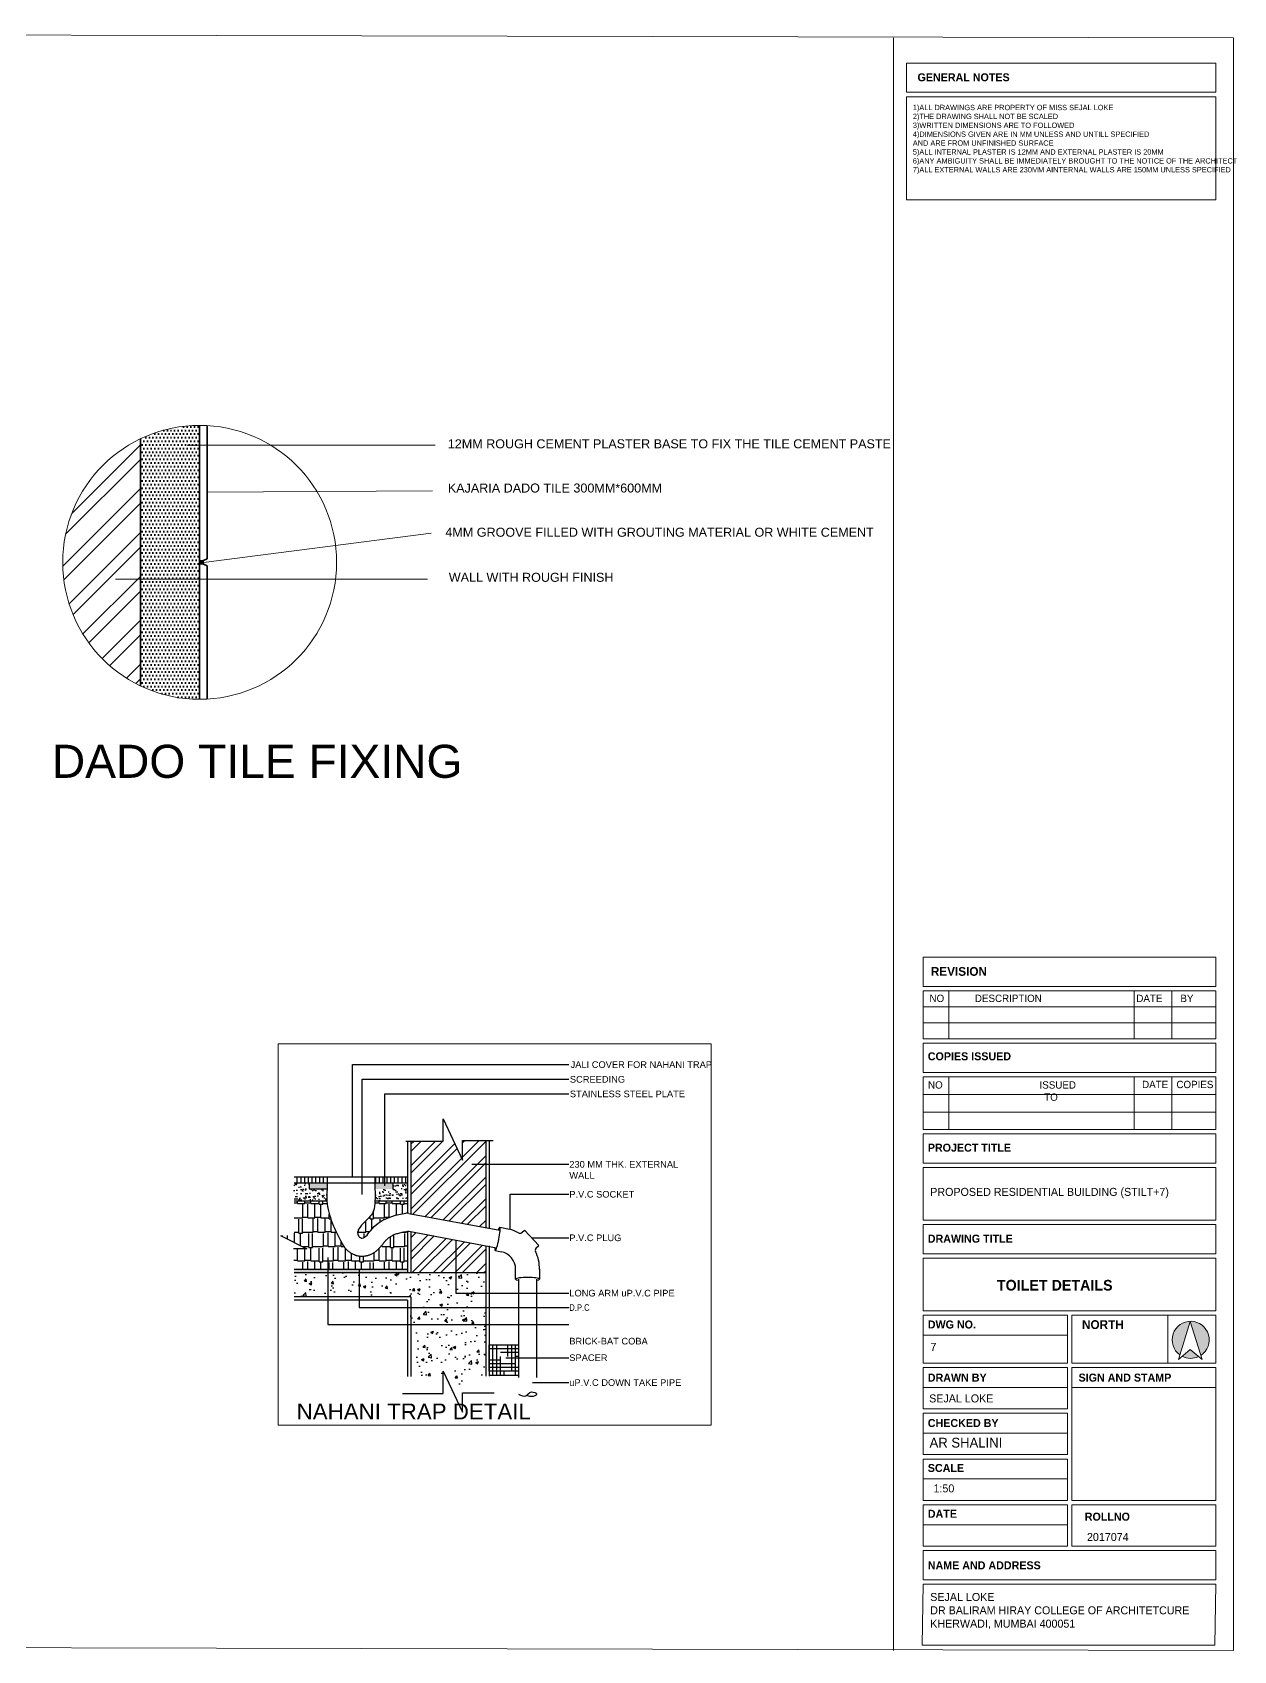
# Model space of a CAD drawing. Header units: millimetres. Extents: x -1932176 to 78768, y -1967 to 1266654.
# Drawn here: x -242692 to -229145, y 450731 to 468978 of the extents above; entities that cross this region are included whole.
import ezdxf

# ---------------------------------------------------------------- set-up
doc = ezdxf.new("R2010")
doc.units = ezdxf.units.MM
doc.layers.add('PLASTER', color=252, linetype='Continuous', lineweight=15)
doc.layers.add('SHEET', color=7, linetype='Continuous', lineweight=13)
doc.styles.add('.2SWIS', font='swissc.ttf', dxfattribs={"height": 0.2})
doc.styles.add('20 scale', font='ARIALN.TTF', dxfattribs={"height": 0.2})
doc.styles.get("Standard").update_dxf_attribs({"font": 'arial.ttf'})
doc.dimstyles.new('.25SWIS', dxfattribs={"dimscale": 0, "dimtxt": 0.2, "dimasz": 0.25, "dimexe": 0.25, "dimexo": 0.25, "dimgap": 0, "dimtad": 1, "dimzin": 0, "dimdsep": 46, "dimtxsty": '.2SWIS', "dimblk": 'DOT1', "dimcen": 0.75, "dimclrd": 256, "dimclre": 256, "dimclrt": 256, "dimadec": 0, "dimazin": 0, "dimtfac": 1, "dimtofl": 0, "dimtmove": 1, "dimatfit": 3, "dimfxl": 1, "dimfrac": 2, "dimtolj": 1, "dimtzin": 0, "dimlwd": -1, "dimlwe": -1, "dimarcsym": 0})
pattern_1 = [(45, (-352595.2, -10608976.36), (-121.5940245, 121.5940245), []), (45, (-352514.15, -10608976.36), (-121.5940245, 121.5940245), [])]
pattern_2 = [(0, (-537018.25, 419971.11), (344.25, 162), [81, -67.5, 94.5, -40.5, 121.5, -54]), (0, (-536937.25, 419977.86), (344.25, 162), [67.5, -256.5, 54, -81]), (0, (-536775.25, 419960.99), (344.25, 162), [40.5, -418.5]), (90, (-537018.25, 419971.11), (-114.75, 162), [155.25, -492.75]), (90, (-536937.25, 419971.11), (-114.75, 162), [151.875, -496.125]), (90, (-536869.75, 419971.11), (-114.75, 162), [141.75, -506.25]), (90, (-536775.25, 419960.99), (-114.75, 162), [155.25, -492.75]), (90, (-536734.75, 419960.99), (-114.75, 162), [155.25, -492.75]), (90, (-536613.25, 419971.11), (-114.75, 162), [148.5, -499.5])]
pattern_3 = [(90, (-827671.75, 380070.13), (-42.1875, 3e-15), [])]

# ---------------------------------------------------------------- blocks, each defined once
blk = doc.blocks.new('DOT1')
h = blk.add_hatch(color=256)
h.paths.add_polyline_path([(0, 0, 0.414214), (0, 0), (0, 0)])
h.paths.add_polyline_path([(0, 0, 0.414214), (0, 0), (0, 0)])
h.paths.add_polyline_path([(0, 0), (0, 0), (0, 0, 0.414214)])
h.paths.add_polyline_path([(0, 0), (0, 0), (0, 0, 0.414214)])
for p, q in [((0, 0), (0, 0)), ((1, 0), (-1, 0))]:
    blk.add_line(p, q)
blk.add_circle((0, 0), 0.16)

msp = doc.modelspace()

# ---------------------------------------------------------------- hatches: boundary and pattern name
at = {"linetype": 'Continuous', "lineweight": 40, "ltscale": 50, "transparency": 33554633}
h = msp.add_hatch(dxfattribs=at)
h.set_pattern_fill('DOTS', color=256, scale=25.61225)
h.set_pattern_definition([(0, (-1350338.585, 906824.37), (20.3297238, 40.6594475), [0, -40.6594475])])
h.paths.add_polyline_path([(-240805.34145, 464546.5747, 0.1123230134), (-241473.48711, 464394.56055), (-241473.48711, 461609.88341, 0.1123230134), (-240805.34145, 461457.86926)])
at = {"linetype": 'Continuous', "lineweight": 18, "ltscale": 50, "transparency": 33554633}
h = msp.add_hatch(dxfattribs=at)
h.set_pattern_fill('ANSI32', color=256, scale=36.748011)
h.set_pattern_definition([(45, (-1350338.6, 906824.37), (-247.50492, 247.50492), []), (45, (-1350173.58, 906824.37), (-247.50492, 247.50492), [])])
h.paths.add_polyline_path([(-241473.48711, 464394.56055, 0.288469308), (-242349.69417, 463002.22198, 0.288469308), (-241473.48711, 461609.88341)])
at = {"linetype": 'Continuous', "lineweight": 40, "ltscale": 50, "transparency": 33554633}
h = msp.add_hatch(color=256, dxfattribs=at)
h.dxf.hatch_style = 1
h.set_gradient(color1=(128, 128, 128), color2=(128, 128, 128), tint=1)
h.paths.add_polyline_path([(-240805.34145, 462979.95046), (-240763.58235, 462979.95046), (-240763.58235, 463002.22198), (-240763.58235, 463024.4935), (-240805.34145, 463024.4935)])
at = {"ltscale": 0.0025}
h = msp.add_hatch(dxfattribs=at)
h.set_pattern_fill('ANSI32', color=256, scale=458.559783, style=0)
h.set_pattern_definition(pattern_1)
h.paths.add_polyline_path([(-237579.48261, 456481.62746), (-237840.05233, 456481.62746), (-237840.05233, 456261.67515), (-237944.3466, 456481.62746), (-238001.35761, 456481.62746), (-238060.22277, 456481.62746), (-238060.22277, 456475.0825), (-238423.23261, 456475.0825), (-238423.23261, 455657.2445), (-237579.48261, 455499.4868)])
at = {"ltscale": 0.01}
h = msp.add_hatch(dxfattribs=at)
h.set_pattern_fill('LINE', color=256, scale=337.5, angle=90, style=0)
h.set_pattern_definition(pattern_3)
h.paths.add_polyline_path([(-239368.23261, 456070.10863), (-239740.14941, 456070.10863), (-239740.14941, 456002.60863), (-239368.23261, 456002.60863)])
h = msp.add_hatch(dxfattribs=at)
h.set_pattern_fill('LINE', color=256, scale=337.5, angle=90, style=0)
h.set_pattern_definition(pattern_3)
h.paths.add_polyline_path([(-238828.23261, 456070.10863), (-238828.23261, 456002.60863), (-238460.73261, 456002.60863), (-238460.73261, 456070.10863)])
at = {"linetype": 'ByBlock', "ltscale": 0.025}
h = msp.add_hatch(dxfattribs=at)
h.set_pattern_fill('AR-SAND', color=256, scale=37.5)
h.set_pattern_definition([(37.5, (-827671.75, 380070.13), (-2.362251, 72.2558913), [0, -57, 0, -63.75, 0, -60.9375]), (7.5, (-827671.75, 380070.13), (66.366626, 105.830477), [0, -30.75, 0, -51.375, 0, -19.6875]), (327.5, (-827717.875, 380070.13), (116.78032, 0.2122145), [0, -18.75, 0, -67.5, 0, -88.125]), (317.5, (-827717.87, 380070.13), (112.729748, 32.912834), [0, -9.375, 0, -44.25, 0, -50.625])])
edge = h.paths.add_edge_path()
edge.add_spline(control_points=[(-239370.14186, 455800.10863), (-239372.97342, 455844.42398), (-239370.60301, 455889.76631), (-239368.23261, 455935.10863)], knot_values=[0, 0, 0, 0.0000000005, 200.0000000005, 200.0000000005, 200.0000000005, 200.0000000005], degree=3, periodic=0)
edge.add_line((-239368.23261, 455935.10863), (-239570.73261, 455935.10863))
edge.add_line((-239570.73261, 455935.10863), (-239570.73261, 456002.60863))
edge.add_line((-239570.73261, 456002.60863), (-239740.14941, 456002.60863))
edge.add_line((-239740.14941, 456002.60863), (-239740.14941, 455800.10863))
edge.add_line((-239740.14941, 455800.10863), (-239370.14186, 455800.10863))
edge = h.paths.add_edge_path()
edge.add_spline(control_points=[(-238828.23261, 455935.10863), (-238827.58497, 455890.74916), (-238826.93733, 455846.38969), (-238828.23261, 455800.10863)], knot_values=[0, 0, 0, 0, 200, 200.0000000006, 200.0000000006, 200.0000000006], degree=3, periodic=0)
edge.add_line((-238828.23261, 455800.10863), (-238460.73261, 455800.10863))
edge.add_line((-238460.73261, 455800.10863), (-238460.73261, 456002.60863))
edge.add_line((-238460.73261, 456002.60863), (-238625.73261, 456002.60863))
edge.add_line((-238625.73261, 456002.60863), (-238625.73261, 455935.10863))
edge.add_line((-238625.73261, 455935.10863), (-238828.23261, 455935.10863))
at = {"ltscale": 0.01}
h = msp.add_hatch(color=256, dxfattribs=at)
h.paths.add_polyline_path([(-239368.23261, 455935.10863), (-239368.23261, 456002.60863), (-239570.73261, 456002.60863), (-239570.73261, 455935.10863)])
h.paths.add_polyline_path([(-238625.73261, 455935.10863), (-238625.73261, 456002.60863), (-238828.23261, 456002.60863), (-238828.23261, 455935.10863)])
h = msp.add_hatch()
h.set_pattern_fill('AR-RSHKE', color=256, scale=13.5, style=0)
h.set_pattern_definition(pattern_2)
edge = h.paths.add_edge_path()
edge.add_line((-239370.14186, 455800.10863), (-239740.14941, 455800.10863))
edge.add_line((-239740.14941, 455800.10863), (-239740.14941, 455410.96736))
edge.add_line((-239740.14941, 455410.96736), (-239895.25457, 455410.96736))
edge.add_line((-239895.25457, 455410.96736), (-239597.61249, 455262.30541))
edge.add_line((-239597.61249, 455262.30541), (-239743.27874, 455262.30541))
edge.add_line((-239743.27874, 455262.30541), (-239740.66676, 455027.60863))
edge.add_line((-239740.66676, 455027.60863), (-238460.73261, 455027.60863))
edge.add_line((-238460.73261, 455027.60863), (-238460.73261, 455457.22751))
edge.add_line((-238460.73261, 455457.22751), (-238447.72595, 455461.89466))
edge.add_spline(control_points=[(-238447.72595, 455461.89466), (-238457.42823, 455460.32437), (-238466.83467, 455458.745), (-238486.42938, 455455.29222), (-238496.51855, 455453.4105), (-238515.88276, 455449.54267), (-238525.15762, 455447.55658), (-238542.89303, 455443.45357), (-238551.35335, 455441.33677), (-238567.47808, 455436.95585), (-238575.14225, 455434.69195), (-238589.71897, 455430.0057), (-238596.63134, 455427.58369), (-238609.78094, 455422.56702), (-238616.01818, 455419.97278), (-238627.92868, 455414.5825), (-238633.60223, 455411.78687), (-238644.52691, 455405.93632), (-238649.77861, 455402.88164), (-238660.01874, 455396.41657), (-238665.00788, 455393.00611), (-238674.88016, 455385.69082), (-238679.76393, 455381.7856), (-238689.55999, 455373.30685), (-238694.47264, 455368.73273), (-238703.11859, 455360.03434), (-238706.82305, 455356.1062), (-238712.44744, 455349.80287), (-238714.33342, 455347.63324), (-238717.18045, 455344.26889), (-238718.13247, 455343.12913), (-238719.56511, 455341.39113), (-238720.04343, 455340.80707), (-238720.76207, 455339.92379), (-238721.00181, 455339.62816), (-238721.48168, 455339.0345), (-238721.72066, 455338.73789), (-238723.28752, 455336.78682), (-238724.76981, 455334.91113), (-238728.01588, 455330.75484), (-238729.77976, 455328.47428), (-238733.57705, 455323.546), (-238735.61047, 455320.8983), (-238739.9541, 455315.26393), (-238742.26423, 455312.27727), (-238747.18849, 455305.98323), (-238749.80246, 455302.67584), (-238755.38479, 455295.74883), (-238758.35289, 455292.12914), (-238764.7231, 455284.57731), (-238768.12482, 455280.64498), (-238774.30982, 455273.76487), (-238776.9456, 455270.90211), (-238782.52596, 455265.02775), (-238785.47046, 455262.01604), (-238791.73307, 455255.84589), (-238795.05112, 455252.68728), (-238802.14162, 455246.23281), (-238805.91405, 455242.93668), (-238814.01161, 455236.23058), (-238818.33684, 455232.82023), (-238827.65478, 455225.93292), (-238832.64784, 455222.45547), (-238841.78034, 455216.5779), (-238845.71484, 455214.17354), (-238854.00688, 455209.41754), (-238858.36461, 455207.06584), (-238867.53786, 455202.47294), (-238872.35363, 455200.23174), (-238882.46538, 455195.93342), (-238887.76165, 455193.87638), (-238898.83635, 455190.03465), (-238904.61507, 455188.25017), (-238916.6276, 455185.05183), (-238922.86159, 455183.63834), (-238935.72156, 455181.28119), (-238942.3475, 455180.33802), (-238955.88991, 455179.00871), (-238962.80606, 455178.62303), (-238976.79408, 455178.46932), (-238983.86539, 455178.70158), (-238998.00885, 455179.80589), (-239005.08033, 455180.67794), (-239019.06827, 455183.04056), (-239025.98413, 455184.53084), (-239036.70649, 455187.3331), (-239040.60951, 455188.46086), (-239046.37314, 455190.28225), (-239048.27922, 455190.91099), (-239052.05881, 455192.20939), (-239053.93401, 455192.87969), (-239056.95543, 455194.00112), (-239058.10794, 455194.43904), (-239060.94953, 455195.54286), (-239062.62133, 455196.21414), (-239070.11849, 455199.31734), (-239075.6019, 455201.84776), (-239085.98225, 455207.05349), (-239090.87915, 455209.72939), (-239101.48094, 455215.93913), (-239107.04458, 455219.50834), (-239117.62926, 455226.82457), (-239122.64979, 455230.5721), (-239132.29485, 455238.27754), (-239136.91898, 455242.23556), (-239145.87997, 455250.42474), (-239150.21659, 455254.65572), (-239157.43927, 455262.18818), (-239160.37692, 455265.39785), (-239166.16939, 455272.04643), (-239169.02425, 455275.48522), (-239173.25509, 455280.85881), (-239174.65675, 455282.68602), (-239176.74703, 455285.48742), (-239177.44175, 455286.43132), (-239178.82718, 455288.34054), (-239179.51886, 455289.30723), (-239181.80699, 455292.55198), (-239183.37908, 455294.85792), (-239185.39809, 455297.92499), (-239185.87358, 455298.65527), (-239186.34593, 455299.3888)], knot_values=[854.865818438, 854.865818438, 854.865818438, 854.865818438, 895.1922041474, 895.1922041474, 941.656645424, 941.656645424, 988.1210867007, 988.1210867007, 1034.5855279773, 1034.5855279773, 1081.0499692539, 1081.0499692539, 1127.5144105305, 1127.5144105305, 1173.9788518072, 1173.9788518072, 1220.4432930838, 1220.4432930838, 1266.9077343604, 1266.9077343604, 1313.3721756371, 1313.3721756371, 1359.8366169137, 1359.8366169137, 1406.3010581903, 1406.3010581903, 1440.5858985049, 1440.5858985049, 1457.7283186622, 1457.7283186622, 1466.2995287409, 1466.2995287409, 1470.5851337802, 1470.5851337802, 1472.7279362999, 1472.7279362999, 1474.8707388196, 1474.8707388196, 1486.613087509, 1486.613087509, 1498.3554361984, 1498.3554361984, 1510.0977848879, 1510.0977848879, 1521.8401335773, 1521.8401335773, 1533.5824822667, 1533.5824822667, 1545.3248309562, 1545.3248309562, 1557.0671796456, 1557.0671796456, 1565.0712751354, 1565.0712751354, 1573.0753706251, 1573.0753706251, 1581.0794661148, 1581.0794661148, 1589.0835616046, 1589.0835616046, 1597.0876570943, 1597.0876570943, 1605.0917525841, 1605.0917525841, 1610.6510399351, 1610.6510399351, 1616.2103272862, 1616.2103272862, 1621.7696146372, 1621.7696146372, 1627.3289019883, 1627.3289019883, 1632.8881893393, 1632.8881893393, 1638.4474766904, 1638.4474766904, 1644.0067640414, 1644.0067640414, 1649.5660513925, 1649.5660513925, 1655.1253387435, 1655.1253387435, 1660.6846260946, 1660.6846260946, 1666.2439134456, 1666.2439134456, 1669.4897681356, 1669.4897681356, 1671.1126954806, 1671.1126954806, 1672.7356228256, 1672.7356228256, 1673.7570414347, 1673.7570414347, 1675.2848739422, 1675.2848739422, 1680.7308348303, 1680.7308348303, 1686.1767957184, 1686.1767957184, 1693.1024304005, 1693.1024304005, 1700.0280650826, 1700.0280650826, 1706.9536997647, 1706.9536997647, 1713.8793344468, 1713.8793344468, 1718.7703251664, 1718.7703251664, 1723.661315886, 1723.661315886, 1726.1068112458, 1726.1068112458, 1727.3295589258, 1727.3295589258, 1728.5523066057, 1728.5523066057, 1731.400403372, 1731.400403372, 1732.2851841885, 1732.2851841885, 1732.2851841885, 1732.2851841885], degree=3, periodic=0)
edge.add_spline(control_points=[(-239186.34593, 455299.3888), (-239190.20324, 455305.37897), (-239193.85104, 455311.58557), (-239200.67595, 455324.42002), (-239203.8472, 455331.05124), (-239206.72575, 455337.80709)], knot_values=[840.3397026379, 840.3397026379, 840.3397026379, 840.3397026379, 847.5650075096, 847.5650075096, 854.865818438, 854.865818438, 854.865818438, 854.865818438], degree=3, periodic=0)
edge.add_spline(control_points=[(-239206.72575, 455337.80709), (-239275.03372, 455467.33383), (-239327.06473, 455590.63433), (-239364.71413, 455715.16183), (-239370.14186, 455800.10863)], knot_values=[200, 200, 200, 200, 404.7578394708, 788.1319636017, 788.1319636017, 788.1319636017, 788.1319636022], degree=3, periodic=0)
h = msp.add_hatch()
h.set_pattern_fill('AR-RSHKE', color=256, scale=13.5, style=0)
h.set_pattern_definition(pattern_2)
edge = h.paths.add_edge_path()
edge.add_spline(control_points=[(-238828.23261, 455800.10863), (-238829.31841, 455761.3127), (-238835.20019, 455664.97501), (-238941.6827, 455574.12316), (-239059.68171, 455439.76455), (-238955.77974, 455354.17807), (-238813.06707, 455588.85245), (-238640.83366, 455635.77575), (-238480.07902, 455661.79345)], knot_values=[200, 200.0000000006, 200.0000000006, 200.0000000006, 367.6535998611, 602.3134170368, 858.8665591594, 914.4913670767, 1112.5915619897, 1732.2851841885, 1732.2851841885, 1732.2851841885, 1732.2851841885], degree=3, periodic=0)
edge.add_arc((-238463.90248, 455561.84405), 101.25, 79.409567543, 99.527408855, ccw=False)
edge.add_line((-238445.29403, 455661.36937), (-238460.73261, 455657.2445))
edge.add_line((-238460.73261, 455657.2445), (-238460.73261, 455800.10863))
edge.add_line((-238460.73261, 455800.10863), (-238828.23261, 455800.10863))
at = {"ltscale": 0.0025}
h = msp.add_hatch(dxfattribs=at)
h.set_pattern_fill('ANSI32', color=256, scale=458.559783, style=0)
h.set_pattern_definition(pattern_1)
edge = h.paths.add_edge_path()
edge.add_line((-237579.48261, 455296.45301), (-238423.23261, 455457.22751))
edge.add_line((-238423.23261, 455457.22751), (-238423.23261, 455406.62176))
edge.add_ellipse((-238476.39524, 455348.25634), major_axis=(0, -109.82692), ratio=0.5714288344, start_angle=57.897813424, end_angle=122.102186576, ccw=False)
edge.add_line((-238423.23261, 455289.89093), (-238423.23261, 455084.73961))
edge.add_ellipse((-238458.64465, 455058.63899), major_axis=(0, -67.80688), ratio=0.5658484243, start_angle=67.360863096, end_angle=112.639136904, ccw=False)
edge.add_line((-238423.23261, 455032.53837), (-238423.23261, 454990.10863))
edge.add_line((-238423.23261, 454990.10863), (-237579.48261, 454990.10863))
edge.add_line((-237579.48261, 454990.10863), (-237579.48261, 455296.45301))
at = {"ltscale": 100}
h = msp.add_hatch(dxfattribs=at)
h.set_pattern_fill('AR-CONC', color=256, scale=42.459239, style=0)
h.set_pattern_definition([(50, (-2328533.47, 754857.84), (304.543216, -26.64408), [31.84443, -350.288723]), (355, (-2328533.47, 754857.84), (-58.91276, 319.375057), [25.475543, -280.23098]), (100.4514, (-2328508.1, 754855.62), (245.63068, 292.730784), [27.0636, -297.699606]), (46.1842, (-2328533.47, 754942.76), (453.14243, -70.278114), [47.76664, -525.43308]), (96.6356, (-2328495.7, 754936.9), (396.85067, 413.60304), [40.5954, -446.54934]), (351.1842, (-2328533.47, 754942.76), (396.85035, 413.60335), [38.21332, -420.34647]), (21, (-2328491, 754921.53), (253.442193, -170.948918), [31.84443, -350.288723]), (326, (-2328491, 754921.53), (103.30984, 307.89319), [25.475543, -280.23098]), (71.4514, (-2328469.9, 754907.3), (356.752135, 136.943995), [27.0636, -297.699606]), (37.5, (-2328533.47, 754857.84), (5.162982, 141.3441975), [0, -276.834239, 0, -284.476902, 0, -281.292459]), (7.5, (-2328533.47, 754857.84), (111.697324, 167.464212), [0, -162.194293, 0, -270.465353, 0, -107.209579]), (327.5, (-2328628.15, 754857.84), (226.656945, -9.576627), [0, -106.148098, 0, -331.182065, 0, -439.453125]), (317.5, (-2328670.61, 754857.84), (247.61641, 42.503814), [0, -137.992527, 0, -219.938859, 0, -312.075408])])
h.paths.add_polyline_path([(-237579.48261, 454990.10863), (-239761.33644, 454990.10863), (-239758.20711, 454720.10863), (-238423.23261, 454720.10863), (-238423.23261, 453819.92813), (-238060.22277, 453819.92813), (-238060.22277, 454070.85115), (-237840.05233, 453606.52079), (-237840.05233, 453826.47309), (-237579.48261, 453826.47309)])
at = {"linetype": 'ByBlock', "ltscale": 0.025}
h = msp.add_hatch(color=256, dxfattribs=at)
h.dxf.hatch_style = 1
h.paths.add_polyline_path([(-238460.73261, 455027.60863), (-239740.58053, 455027.60863), (-239740.14941, 454990.10863), (-238460.73261, 454990.10863)])
at = {"ltscale": 0.01}
h = msp.add_hatch(dxfattribs=at)
h.set_pattern_fill('HOUND', color=256, scale=675, angle=90, style=0)
h.set_pattern_definition([(90, (-243319.36, 462823.704), (-42.1875, 168.75), [675, -337.5]), (180, (-243319.36, 462823.704), (168.75, -42.1875), [675, -337.5])])
h.paths.add_polyline_path([(-237541.98261, 454177.03833), (-237541.98261, 453838.05963), (-237208.23261, 453838.05963), (-237208.23261, 454177.03833)])
at = {"layer": 'SHEET', "linetype": 'ByBlock', "lineweight": 20, "transparency": 33554687}
h = msp.add_hatch(color=256, dxfattribs=at)
h.dxf.hatch_style = 1
h.paths.add_polyline_path([(-229634.59818, 454442.36697), (-229515.71685, 454060.10186, 3.231701641), (-229751.77395, 454065.58616)])
h.paths.add_polyline_path([(-229634.59818, 454127.51442), (-229725.82935, 454049.66059, 0.2347967333), (-229539.79005, 454046.60812)])

# ---------------------------------------------------------------- linework, layer by layer
at = {"linetype": 'Continuous', "lineweight": 35, "ltscale": 50}
for p, q in [((-240805.34145, 464546.5747), (-240805.34145, 461457.86926)), ((-240721.82324, 464544.31472), (-240721.82324, 463043.19084)), ((-241473.48711, 464394.56055), (-241473.48711, 461609.88341)), ((-240763.58235, 463024.4935), (-240721.82324, 463043.19084)), ((-240763.58235, 462979.95046), (-240721.82324, 462961.25311)), ((-240721.82324, 462961.25311), (-240721.82324, 461460.12923))]:
    msp.add_line(p, q, dxfattribs=at)
at = {"linetype": 'Continuous', "lineweight": 18, "ltscale": 50}
for p, q in [((-240805.34145, 463024.4935), (-240763.58235, 463024.4935)), ((-240805.34145, 462979.95046), (-240763.58235, 462979.95046)), ((-240763.58235, 463002.22198), (-240763.58235, 463024.4935)), ((-240763.58235, 462979.95046), (-240763.58235, 463002.22198))]:
    msp.add_line(p, q, dxfattribs=at)
at = {"ltscale": 0.01}
for p, q in [((-238060.22277, 456475.0825), (-238060.22277, 456726.00551)), ((-238060.22277, 456726.00551), (-237840.05233, 456261.67515)), ((-238480.38895, 456475.0825), (-238060.22277, 456475.0825)), ((-237840.05233, 456261.67515), (-237840.05233, 456481.62746)), ((-237840.05233, 456481.62746), (-237493.68951, 456481.62746)), ((-238460.73261, 456070.10863), (-239740.14941, 456070.10863)), ((-239368.23261, 456070.10863), (-239368.23261, 455935.10863)), ((-238828.23261, 456070.10863), (-238828.23261, 455935.10863)), ((-238460.73261, 456002.60863), (-239740.14941, 456002.60863)), ((-239570.73261, 456002.60863), (-239570.73261, 455935.10863)), ((-239368.23261, 455935.10863), (-239570.73261, 455935.10863)), ((-238625.73261, 456002.60863), (-238625.73261, 455935.10863)), ((-239370.14186, 455800.10863), (-239740.14941, 455800.10863)), ((-238460.73261, 455800.10863), (-238828.23261, 455800.10863)), ((-237421.63643, 455504.30883), (-237312.33199, 455483.87195)), ((-237171.28098, 455445.54974), (-237141.99751, 455472.7013)), ((-237141.99751, 455472.7013), (-236980.44979, 455298.46905)), ((-239895.25457, 455410.96736), (-239597.61249, 455262.30541)), ((-237009.73326, 455271.31749), (-236980.44979, 455298.46905)), ((-239597.61249, 455262.30541), (-239746.43353, 455262.30541)), ((-237471.70284, 455241.5586), (-237406.57871, 455229.14936)), ((-238460.73261, 455027.60863), (-239740.14941, 455027.60863)), ((-237241.98261, 454919.65964), (-237241.98261, 455030.22841)), ((-236971.98261, 455030.22841), (-236971.98261, 454919.65964))]:
    msp.add_line(p, q, dxfattribs=at)
for p, q in [((-238460.73261, 456475.0825), (-238460.73261, 455663.04442)), ((-238423.23261, 456475.0825), (-238423.23261, 455657.2445)), ((-237579.48261, 456481.62746), (-237579.48261, 455499.4868)), ((-237541.98261, 456481.62746), (-237541.98261, 455499.4868)), ((-238445.29403, 455661.36937), (-237421.27328, 455469.90607)), ((-238447.72595, 455461.89466), (-237457.4678, 455273.20339)), ((-238460.73261, 455459.75291), (-238460.73261, 454990.10863)), ((-238423.23261, 455457.22751), (-238423.23261, 454990.10863)), ((-237579.48261, 455296.45301), (-237579.48261, 454990.10863)), ((-237541.98261, 455296.45301), (-237541.98261, 454990.10863)), ((-237579.48261, 454990.10863), (-239740.14941, 454990.10863)), ((-237579.48261, 454990.10863), (-237579.48261, 453826.47309)), ((-237541.98261, 454990.10863), (-237541.98261, 453826.47309)), ((-237208.23261, 454919.65964), (-237208.23261, 453809.76602)), ((-237005.73261, 454919.65964), (-237005.73261, 453809.76602)), ((-238423.23261, 454720.10863), (-239740.14941, 454720.10863)), ((-238460.73261, 454682.60863), (-239740.14941, 454682.60863)), ((-238460.73261, 454682.60863), (-238460.73261, 453819.92813)), ((-238423.23261, 454720.10863), (-238423.23261, 453819.92813)), ((-237541.98261, 454177.03833), (-237208.23261, 454177.03833)), ((-237541.98261, 453838.05963), (-237208.23261, 453838.05963))]:
    msp.add_line(p, q)
at = {"ltscale": 100}
for p, q in [((-238427.39461, 454722.29203), (-238427.88481, 454722.29203)), ((-238427.38006, 454719.6962), (-238427.4045, 454721.8222)), ((-238427.39461, 454724.73939), (-238427.39461, 454722.29203)), ((-238060.22277, 453882.18539), (-237840.05233, 453417.85503)), ((-238060.22277, 453631.26238), (-238060.22277, 453882.18539)), ((-237840.05233, 453417.85503), (-237840.05233, 453637.80734)), ((-237840.05233, 453637.80734), (-237484.36306, 453637.80734)), ((-238517.58189, 453631.26238), (-238060.22277, 453631.26238))]:
    msp.add_line(p, q, dxfattribs=at)
at = {"linetype": 'Continuous', "lineweight": 13, "ltscale": 50}
msp.add_lwpolyline([(-239921.47587, 457574.55559), (-235036.76624, 457574.55559), (-235036.76624, 453273.5724), (-239921.47587, 453273.5724)], close=True, dxfattribs=at)
at = {"linetype": 'Continuous', "lineweight": 18, "ltscale": 50}
msp.add_circle((-240805.34145, 463002.22198), 1544.35272, dxfattribs=at)
at = {"ltscale": 0.01}
for centre, radius, start, end in [((-238463.90248, 455561.84405), 101.25, 79.409567529, 99.193445928), ((-237444.48261, 455030.22841), 472.5, 60.374405779, 73.758663157), ((-237194.22794, 455470.29847), 33.75, 240.374405779, 312.836604301), ((-237444.48261, 455030.22841), 202.5, 0, 79.211756599), ((-236986.7863, 455246.56876), 33.75, 132.836604301, 205.298802784), ((-237444.48261, 455030.22841), 472.5, 0, 25.298802784)]:
    msp.add_arc(centre, radius, start, end, dxfattribs=at)
msp.add_arc((-238463.90248, 455561.84405), 101.25, 79.409567529, 99.193445928)
for centre, major_axis, ratio, start_param, end_param in [((-237446.66964, 455372.93372), (25.03321, 131.37511), 0.1204664468, 2.4153014078, 7.0098948213), ((-237106.98261, 454919.65964), (-135, 0), 0.1393919917, 2.4188584058, 7.005919555)]:
    msp.add_ellipse(centre, major_axis=major_axis, ratio=ratio, start_param=start_param, end_param=end_param, dxfattribs=at)
for points, knots in [([(-239368.23261, 455935.10863), (-239370.60301, 455889.76631), (-239377.51717, 455757.50862), (-239325.84681, 455586.60599), (-239271.65237, 455459.35782), (-239186.34593, 455299.3888)], [0, 0, 0, 0, 200, 583.3741241314, 807.1574439086, 807.1574439086, 807.1574439086, 807.1574439086]), ([(-238828.23261, 455935.10863), (-238827.58497, 455890.74916), (-238826.39443, 455809.20456), (-238835.20019, 455664.97501), (-238941.6827, 455574.12316), (-239059.68171, 455439.76455), (-238955.77974, 455354.17807), (-238813.06707, 455588.85245), (-238640.83366, 455635.77575), (-238480.07902, 455661.79345)], [0, 0, 0, 0, 200, 367.6535998611, 602.3134170368, 858.8665591594, 914.4913670767, 1112.5915619897, 1732.2851841885, 1732.2851841885, 1732.2851841885, 1732.2851841885]), ([(-239206.72575, 455337.80709), (-239203.8472, 455331.05124), (-239200.67595, 455324.42002), (-239193.43534, 455310.80382), (-239189.30605, 455303.86156), (-239183.37908, 455294.85792), (-239181.80699, 455292.55198), (-239179.51886, 455289.30723), (-239178.82718, 455288.34054), (-239177.44175, 455286.43132), (-239176.74703, 455285.48742), (-239174.65675, 455282.68602), (-239173.25509, 455280.85881), (-239169.02425, 455275.48522), (-239166.16939, 455272.04643), (-239160.37692, 455265.39785), (-239157.43927, 455262.18818), (-239150.21659, 455254.65572), (-239145.87997, 455250.42474), (-239136.91898, 455242.23556), (-239132.29485, 455238.27754), (-239122.64979, 455230.5721), (-239117.62926, 455226.82457), (-239107.04458, 455219.50834), (-239101.48094, 455215.93913), (-239090.87915, 455209.72939), (-239085.98225, 455207.05349), (-239075.6019, 455201.84776), (-239070.11849, 455199.31734), (-239062.62133, 455196.21414), (-239060.94953, 455195.54286), (-239058.10794, 455194.43904), (-239056.95543, 455194.00112), (-239053.93401, 455192.87969), (-239052.05881, 455192.20939), (-239048.27922, 455190.91099), (-239046.37314, 455190.28225), (-239040.60951, 455188.46086), (-239036.70649, 455187.3331), (-239025.98413, 455184.53084), (-239019.06827, 455183.04056), (-239005.08033, 455180.67794), (-238998.00885, 455179.80589), (-238983.86539, 455178.70158), (-238976.79408, 455178.46932), (-238962.80606, 455178.62303), (-238955.88991, 455179.00871), (-238942.3475, 455180.33802), (-238935.72156, 455181.28119), (-238922.86159, 455183.63834), (-238916.6276, 455185.05183), (-238904.61507, 455188.25017), (-238898.83635, 455190.03465), (-238887.76165, 455193.87638), (-238882.46538, 455195.93342), (-238872.35363, 455200.23174), (-238867.53786, 455202.47294), (-238858.36461, 455207.06584), (-238854.00688, 455209.41754), (-238845.71484, 455214.17354), (-238841.78034, 455216.5779), (-238832.64784, 455222.45547), (-238827.65478, 455225.93292), (-238818.33684, 455232.82023), (-238814.01161, 455236.23058), (-238805.91405, 455242.93668), (-238802.14162, 455246.23281), (-238795.05112, 455252.68728), (-238791.73307, 455255.84589), (-238785.47046, 455262.01604), (-238782.52596, 455265.02775), (-238776.9456, 455270.90211), (-238774.30982, 455273.76487), (-238768.12482, 455280.64498), (-238764.7231, 455284.57731), (-238758.35289, 455292.12914), (-238755.38479, 455295.74883), (-238749.80246, 455302.67584), (-238747.18849, 455305.98323), (-238742.26423, 455312.27727), (-238739.9541, 455315.26393), (-238735.61047, 455320.8983), (-238733.57705, 455323.546), (-238729.77976, 455328.47428), (-238728.01588, 455330.75484), (-238724.76981, 455334.91113), (-238723.28752, 455336.78682), (-238721.72066, 455338.73789), (-238721.48168, 455339.0345), (-238721.00181, 455339.62816), (-238720.76207, 455339.92379), (-238720.04343, 455340.80707), (-238719.56511, 455341.39113), (-238718.13247, 455343.12913), (-238717.18045, 455344.26889), (-238714.33342, 455347.63324), (-238712.44744, 455349.80287), (-238706.82305, 455356.1062), (-238703.11859, 455360.03434), (-238694.47264, 455368.73273), (-238689.55999, 455373.30685), (-238679.76393, 455381.7856), (-238674.88016, 455385.69082), (-238665.00788, 455393.00611), (-238660.01874, 455396.41657), (-238649.77861, 455402.88164), (-238644.52691, 455405.93632), (-238633.60223, 455411.78687), (-238627.92868, 455414.5825), (-238616.01818, 455419.97278), (-238609.78094, 455422.56702), (-238596.63134, 455427.58369), (-238589.71897, 455430.0057), (-238575.14225, 455434.69195), (-238567.47808, 455436.95585), (-238551.35335, 455441.33677), (-238542.89303, 455443.45357), (-238525.15762, 455447.55658), (-238515.88276, 455449.54267), (-238496.51855, 455453.4105), (-238486.42938, 455455.29222), (-238466.83467, 455458.745), (-238457.42823, 455460.32437), (-238447.72595, 455461.89466)], [840.3397026379, 840.3397026379, 840.3397026379, 840.3397026379, 847.6405135663, 847.6405135663, 855.7505992545, 855.7505992545, 858.5986960208, 858.5986960208, 859.8214437007, 859.8214437007, 861.0441913806, 861.0441913806, 863.4896867405, 863.4896867405, 868.3806774601, 868.3806774601, 873.2716681797, 873.2716681797, 880.1973028618, 880.1973028618, 887.1229375439, 887.1229375439, 894.048572226, 894.048572226, 900.9742069081, 900.9742069081, 906.4201677962, 906.4201677962, 911.8661286843, 911.8661286843, 913.3939611918, 913.3939611918, 914.4153798009, 914.4153798009, 916.0383071459, 916.0383071459, 917.6612344909, 917.6612344909, 920.9070891809, 920.9070891809, 926.4663765319, 926.4663765319, 932.025663883, 932.025663883, 937.584951234, 937.584951234, 943.1442385851, 943.1442385851, 948.7035259361, 948.7035259361, 954.2628132872, 954.2628132872, 959.8221006382, 959.8221006382, 965.3813879893, 965.3813879893, 970.9406753403, 970.9406753403, 976.4999626914, 976.4999626914, 982.0592500424, 982.0592500424, 990.0633455322, 990.0633455322, 998.0674410219, 998.0674410219, 1006.0715365117, 1006.0715365117, 1014.0756320014, 1014.0756320014, 1022.0797274911, 1022.0797274911, 1030.0838229809, 1030.0838229809, 1041.8261716703, 1041.8261716703, 1053.5685203597, 1053.5685203597, 1065.3108690492, 1065.3108690492, 1077.0532177386, 1077.0532177386, 1088.7955664281, 1088.7955664281, 1100.5379151175, 1100.5379151175, 1112.2802638069, 1112.2802638069, 1114.4230663266, 1114.4230663266, 1116.5658688463, 1116.5658688463, 1120.8514738856, 1120.8514738856, 1129.4226839642, 1129.4226839642, 1146.5651041216, 1146.5651041216, 1180.8499444362, 1180.8499444362, 1227.3143857128, 1227.3143857128, 1273.7788269894, 1273.7788269894, 1320.2432682661, 1320.2432682661, 1366.7077095427, 1366.7077095427, 1413.1721508193, 1413.1721508193, 1459.6365920959, 1459.6365920959, 1506.1010333726, 1506.1010333726, 1552.5654746492, 1552.5654746492, 1599.0299159258, 1599.0299159258, 1645.4943572025, 1645.4943572025, 1691.9587984791, 1691.9587984791, 1732.2851841885, 1732.2851841885, 1732.2851841885, 1732.2851841885])]:
    msp.add_open_spline(points, degree=3, knots=knots)
msp.add_spline([(-237208.23261, 453621.81562), (-237127.35366, 453603.23653), (-237064.44208, 453647.66094), (-237005.73261, 453621.81562), (-237066.61139, 453595.65185), (-237117.59141, 453608.65414)], degree=3)
at = {"layer": 'PLASTER', "color": 0, "linetype": 'Continuous', "lineweight": 15, "ltscale": 50}
for p, q in [((-238148.41977, 464323.52962), (-240944.38768, 464323.52962)), ((-238178.76891, 463809.24424), (-240721.82324, 463793.75278)), ((-238194.06328, 463330.9519), (-240763.58235, 463002.22198)), ((-238237.85656, 462814.17883), (-241756.04087, 462814.17883))]:
    msp.add_line(p, q, dxfattribs=at)
at = {"layer": 'SHEET'}
msp.add_line((-232982.11719, 468916.9658), (-232982.11719, 450730.57753), dxfattribs=at)
at = {"layer": 'SHEET', "linetype": 'ByBlock', "lineweight": 9}
for p, q in [((-229345.68269, 468302.37961), (-229345.68269, 468632.3975)), ((-229345.68269, 467091.01759), (-229345.68269, 468252.87692)), ((-232835.0754, 467091.01759), (-229345.68269, 467091.01759))]:
    msp.add_line(p, q, dxfattribs=at)
at = {"layer": 'SHEET', "linetype": 'Continuous', "lineweight": 9, "ltscale": 50}
msp.add_line((-232835.0754, 468302.37961), (-229534.89644, 468302.37961), dxfattribs=at)
at = {"layer": 'SHEET', "linetype": 'Continuous', "lineweight": 9, "ltscale": 2.5}
for p, q in [((-229534.89644, 468252.87692), (-232835.0754, 468252.87692)), ((-229345.68269, 468252.87692), (-232835.0754, 468252.87692)), ((-229345.68269, 458551.05811), (-229345.68269, 458228.58963)), ((-229345.68269, 458221.04022), (-229345.68269, 458551.05811)), ((-232645.86164, 458171.53753), (-229345.68269, 458171.53753)), ((-232645.86164, 458171.53753), (-232645.86164, 457628.11965)), ((-232357.82462, 458171.53753), (-232357.82462, 457628.11965)), ((-230266.79293, 458171.53753), (-230266.79293, 457628.11965)), ((-229843.60166, 458171.53753), (-229843.60166, 457628.11965)), ((-229345.68269, 458171.53753), (-229345.68269, 457628.11965)), ((-232645.86164, 457990.39824), (-229345.68269, 457990.39824)), ((-232645.86164, 457809.25894), (-229345.68269, 457809.25894)), ((-229345.68269, 457628.11965), (-232645.86164, 457628.11965)), ((-229345.68269, 457578.61697), (-229345.68269, 457248.59907)), ((-232645.86164, 456606.17582), (-232645.86164, 457199.09639)), ((-232645.86164, 457199.09639), (-229345.68269, 457199.09639)), ((-232357.82462, 457199.09639), (-232357.82462, 456606.17582)), ((-230266.79293, 457199.09639), (-230266.79293, 456606.17582)), ((-229843.60166, 457199.09639), (-229843.60166, 456606.17582)), ((-229345.68269, 457199.09639), (-229345.68269, 456606.17582)), ((-232645.86164, 457001.4562), (-229345.68269, 457001.4562)), ((-232645.86164, 456803.81601), (-229345.68269, 456803.81601)), ((-229345.68269, 456606.17582), (-232645.86164, 456606.17582)), ((-231020.52351, 453972.33547), (-231020.52351, 454512.78548)), ((-230971.02082, 453972.33547), (-230971.02082, 454512.78548)), ((-229886.1327, 454512.78548), (-229886.1327, 453972.33547)), ((-231020.52351, 453456.63559), (-231020.52351, 453922.83278)), ((-230971.02082, 452425.23584), (-230971.02082, 453922.83278)), ((-231020.52351, 452940.93572), (-231020.52351, 453407.13291)), ((-231020.52351, 452425.23584), (-231020.52351, 452891.43303)), ((-231020.52351, 451909.53597), (-231020.52351, 452375.73316)), ((-230971.02082, 452425.23584), (-229345.68269, 452425.23584)), ((-230971.02082, 451909.53597), (-230971.02082, 452375.73316)), ((-230971.02082, 452375.73316), (-229345.68269, 452375.73316)), ((-230971.02082, 451909.53597), (-229345.68269, 451909.53597))]:
    msp.add_line(p, q, dxfattribs=at)
at = {"layer": 'SHEET', "linetype": 'ByBlock', "lineweight": 20}
for p, q in [((-229767.88888, 454013.7683), (-229634.59818, 454442.36697)), ((-229501.30749, 454013.7683), (-229634.59818, 454442.36697)), ((-229767.88888, 454013.7683), (-229634.59818, 454127.51442)), ((-229501.30749, 454013.7683), (-229634.59818, 454127.51442))]:
    msp.add_line(p, q, dxfattribs=at)
at = {"layer": 'SHEET'}
msp.add_lwpolyline([(-255363.31598, 468978.19486), (-229145.21336, 468916.9658), (-229145.21336, 450730.57753), (-255363.31598, 450791.8066)], close=True, dxfattribs=at)
at = {"layer": 'SHEET', "linetype": 'Continuous', "lineweight": 9, "ltscale": 2.5}
for points in [[(-229345.68269, 468302.37961), (-232835.0754, 468302.37961), (-232835.0754, 468632.3975), (-229345.68269, 468632.3975)], [(-232835.0754, 467091.01759), (-232835.0754, 468252.87692)], [(-229345.68269, 458221.04022), (-232645.86164, 458221.04022), (-232645.86164, 458551.05811), (-229345.68269, 458551.05811)], [(-231515.55035, 457578.61697), (-232645.86164, 457578.61697)], [(-232645.86164, 457248.59907), (-232645.86164, 457578.61697)], [(-229345.68269, 457248.59907), (-232645.86164, 457248.59907), (-232645.86164, 457578.61697), (-229345.68269, 457578.61697)], [(-232645.86164, 456606.17582), (-232645.86164, 457199.09639)], [(-229345.68269, 456556.67314), (-232645.86164, 456556.67314)], [(-232645.86164, 456226.65524), (-232645.86164, 456556.67314)], [(-232645.86164, 455584.23199), (-232645.86164, 456177.15256)], [(-229345.68269, 455534.72931), (-232645.86164, 455534.72931)], [(-232645.86164, 455204.71141), (-232645.86164, 455534.72931)], [(-232645.86164, 454562.28816), (-232645.86164, 455155.20873)], [(-231020.52351, 454287.56253), (-232645.86164, 454287.56253), (-232645.86164, 454512.78548), (-231020.52351, 454512.78548)], [(-230971.02082, 454512.78548), (-229345.68269, 454512.78548)], [(-229345.68269, 454512.78548), (-229345.68269, 453972.33547)], [(-231020.52351, 453972.33547), (-232645.86164, 453972.33547), (-232645.86164, 454287.56253), (-231020.52351, 454287.56253)], [(-231020.52351, 453697.60984), (-232645.86164, 453697.60984), (-232645.86164, 453922.83278), (-231020.52351, 453922.83278)], [(-229345.68269, 453972.33547), (-230971.02082, 453972.33547)], [(-230971.02082, 453922.83278), (-229345.68269, 453922.83278)], [(-229345.68269, 453922.83278), (-229345.68269, 452425.23584)], [(-231020.52351, 453456.63559), (-232645.86164, 453456.63559), (-232645.86164, 453697.60984), (-231020.52351, 453697.60984)], [(-230971.02082, 453697.60984), (-229345.68269, 453697.60984)], [(-231020.52351, 453181.90996), (-232645.86164, 453181.90996), (-232645.86164, 453407.13291), (-231020.52351, 453407.13291)], [(-231020.52351, 452940.93572), (-232645.86164, 452940.93572), (-232645.86164, 453181.90996), (-231020.52351, 453181.90996)], [(-231020.52351, 452666.21009), (-232645.86164, 452666.21009), (-232645.86164, 452891.43303), (-231020.52351, 452891.43303)], [(-231020.52351, 452425.23584), (-232645.86164, 452425.23584), (-232645.86164, 452666.21009), (-231020.52351, 452666.21009)], [(-231020.52351, 452150.51021), (-232645.86164, 452150.51021), (-232645.86164, 452375.73316), (-231020.52351, 452375.73316)], [(-229345.68269, 452375.73316), (-229345.68269, 451909.53597)], [(-231020.52351, 451909.53597), (-232645.86164, 451909.53597), (-232645.86164, 452150.51021), (-231020.52351, 452150.51021)], [(-229345.68269, 451860.03328), (-232645.86164, 451860.03328)]]:
    msp.add_lwpolyline(points, dxfattribs=at)
for points in [[(-232645.86164, 456556.67314), (-229345.68269, 456556.67314), (-229345.68269, 456226.65524), (-232645.86164, 456226.65524)], [(-232645.86164, 456177.15256), (-229345.68269, 456177.15256), (-229345.68269, 455584.23199), (-232645.86164, 455584.23199)], [(-232645.86164, 455534.72931), (-229345.68269, 455534.72931), (-229345.68269, 455204.71141), (-232645.86164, 455204.71141)], [(-232645.86164, 455155.20873), (-229345.68269, 455155.20873), (-229345.68269, 454562.28816), (-232645.86164, 454562.28816)], [(-232645.86164, 451860.03328), (-229345.68269, 451860.03328), (-229345.68269, 451530.01539), (-232645.86164, 451530.01539)], [(-232645.86164, 451480.5127), (-229345.68269, 451480.5127), (-229358.51307, 450791.92954), (-232658.69203, 450791.92954)]]:
    msp.add_lwpolyline(points, close=True, dxfattribs=at)
at = {"layer": 'SHEET', "linetype": 'ByBlock', "lineweight": 20}
for start, end in [(303.056834928, 234.281348042), (242.632966, 295.48702152)]:
    msp.add_arc((-229629.73876, 454235.29949), 209.03398, start, end, dxfattribs=at)

# ---------------------------------------------------------------- texts
at = {"linetype": 'Continuous', "lineweight": 18, "ltscale": 50}
for s, height, p in [('DADO TILE FIXING ', 372.8491422, (-242472.49668, 460572.21291)), ('NAHANI TRAP DETAIL', 180, (-239711.46999, 453336.89227))]:
    msp.add_text(s, height=height, dxfattribs=at).set_placement(p)
for s, insert, char_height, width, attachment_point in [('CERAMIC TILE DADOOING', (-235834.61655, 462525.13949), 0.0556788, 2.872286, 3), ('12mm ROUGH CEMENT PLASTER \\PBASE  TO FIX THE TILE WITH \\PCEMENT PASTE', (-235832.7332, 462525.45535), 0.0556788, 2.872286, 3), ('CONCRETE BLOCK PLASTERED \\PROUGH TO FIX TILE\\P ', (-235832.71312, 462524.76153), 0.0556788, 2.872286, 3), ('4mmGROOVE FILLED WITH \\PBLACK BAL GROUT\\P ', (-235832.70955, 462524.99524), 0.0556788, 2.872286, 3), ('JALI COVER FOR NAHANI TRAP', (-236622.42172, 457376.02492), 75, 1595.4857706, 1), ('SCREEDING', (-236630.45821, 457210.43526), 75, 1379.7333933, 1), ('STAINLESS STEEL PLATE', (-236630.45821, 457045.88167), 75, 1379.7333933, 1), ('230 MM THK. EXTERNAL WALL', (-236637.03467, 456251.66846), 75, 1379.7333933, 1), ('P.V.C SOCKET', (-236637.03467, 455914.18965), 75, 1379.7333933, 1), ('P.V.C PLUG', (-236637.03467, 455423.05861), 75, 1379.7333933, 1), ('LONG ARM uP.V.C PIPE', (-236637.03467, 454799.32508), 75, 1379.7333933, 1), ('BRICK-BAT COBA', (-236637.03467, 454258.00595), 75, 1379.7333933, 1), ('SPACER', (-236637.03467, 454071.18324), 75, 1379.7333933, 1), ('uP.V.C DOWN TAKE PIPE', (-236637.03467, 453791.00463), 75, 1379.7333933, 1)]:
    msp.add_mtext(s, dxfattribs=dict(insert=insert, char_height=char_height, width=width, attachment_point=attachment_point))
at = {"insert": (-235833.38472, 462524.36313), "char_height": 0.1113576, "attachment_point": 3}
msp.add_mtext_dynamic_manual_height_columns('DETAIL BETWEEN \\PTWO DADO TILES', width=3.5837334, gutter_width=1, heights=[0], dxfattribs=at)
at = {"insert": (-236637.03467, 454636.63498), "char_height": 75, "width": 1379.7333933, "attachment_point": 1, "style": '.2SWIS'}
msp.add_mtext('D.P.C', dxfattribs=at)
at = {"layer": 'PLASTER', "color": 0, "linetype": 'Continuous', "lineweight": 18, "ltscale": 50}
for s, p in [('12MM ROUGH CEMENT PLASTER BASE TO FIX THE TILE CEMENT PASTE', (-238006.95586, 464288.24639)), ('KAJARIA DADO TILE 300MM*600MM', (-238006.95586, 463789.51815)), ('4MM GROOVE FILLED WITH GROUTING MATERIAL OR WHITE CEMENT ', (-238034.68443, 463290.79076)), ('WALL WITH ROUGH FINISH', (-237995.81683, 462782.81855))]:
    msp.add_text(s, height=101.3927147, dxfattribs=at).set_placement(p)
at = {"layer": 'SHEET', "linetype": 'ByBlock', "lineweight": 20, "attachment_point": 1}
for s, width, insert, char_height in [('{\\fCentury Gothic|b1|i0|c0|p34;GENERAL NOTES}', 2437.1509055, (-232710.01088, 468516.75242), 90.2172119), ('{\\fCentury Gothic|b1|i0|c0|p34;COPIES ISSUED}', 2437.1509055, (-232594.04929, 457477.47811), 90.2172119), ('{\\fCentury Gothic|b1|i0|c0|p34;PROJECT TITLE}', 2437.1509055, (-232594.04929, 456446.99631), 90.2172119), ('{\\fCentury Gothic|b0|i0|c0|p34;PROPOSED RESIDENTIAL BUILDING (STILT+7)}', 4907.5748606, (-232566.68923, 455948.50689), 90.2172119), ('{\\fCentury Gothic|b1|i0|c0|p34;DRAWING TITLE}', 2437.1509055, (-232594.04929, 455421.51273), 90.2172119), ('{\\fCentury Gothic|b1|i0|c0|p34;TOILET DETAILS}', 4907.5748606, (-231814.98467, 454911.2142), 120.2896159), ('{\\fCentury Gothic|b1|i0|c0|p34;DWG NO.}', 2437.1509055, (-232594.04929, 454453.22935), 90.2172119), ('{\\fCentury Gothic|b1|i0|c0|p34;DRAWN BY}', 2437.1509055, (-232594.04929, 453854.35649), 90.2172119), ('{\\fCentury Gothic|b1|i0|c0|p34;SIGN AND STAMP}', 2437.1509055, (-230893.62713, 453854.35649), 90.2172119), ('{\\fCentury Gothic|b1|i0|c0|p34;CHECKED BY}', 2437.1509055, (-232594.04929, 453341.96349), 90.2172119), ('{\\fCentury Gothic|b1|i0|c0|p34;SCALE}', 2437.1509055, (-232594.04929, 452835.23708), 90.2172119), ('{\\fCentury Gothic|b1|i0|c0|p34;DATE}', 2437.1509055, (-232594.04929, 452318.64655), 90.2172119), ('{\\fCentury Gothic|b1|i0|c0|p34;ROLLNO}', 2437.1509055, (-230823.97567, 452285.97117), 90.2172119), ('{\\fCentury Gothic|b1|i0|c0|p34;NAME AND ADDRESS}', 2437.1509055, (-232594.04929, 451737.43666), 90.2172119), ('{\\fCentury Gothic|b0|i0|c0|p34;SEJAL LOKE\\PDR BALIRAM HIRAY COLLEGE OF ARCHITETCURE \\PKHERWADI, MUMBAI 400051}', 4907.5748606, (-232566.68923, 451380.8026), 90.2172119)]:
    msp.add_mtext_dynamic_manual_height_columns(s, width=width, gutter_width=57.3737, heights=[0], dxfattribs=dict(at, insert=insert, char_height=char_height))
at = {"layer": 'SHEET', "linetype": 'ByBlock', "lineweight": 9, "insert": (-232763.19954, 468161.09311), "char_height": 60.144808, "attachment_point": 1}
msp.add_mtext_dynamic_manual_height_columns('{\\fCentury Gothic|b0|i0|c0|p34;1)ALL DRAWINGS ARE PROPERTY OF MISS SEJAL LOKE\\P2)THE DRAWING SHALL NOT BE SCALED \\P3)WRITTEN DIMENSIONS ARE TO FOLLOWED \\P4)DIMENSIONS GIVEN ARE IN MM UNLESS AND UNTILL SPECIFIED \\PAND ARE FROM UNFINISHED SURFACE \\P5)ALL INTERNAL PLASTER IS 12MM AND EXTERNAL PLASTER IS 20MM\\P6)ANY AMBIGUITY SHALL BE IMMEDIATELY BROUGHT TO THE NOTICE OF THE ARCHITECT \\P7)ALL EXTERNAL WALLS ARE 230MM AINTERNAL WALLS ARE 150MM UNLESS SPECIFIED}', width=5543.582225, gutter_width=57.3737, heights=[0], dxfattribs=at)
at = {"layer": 'SHEET', "linetype": 'Continuous', "lineweight": 9, "ltscale": 50, "attachment_point": 1, "style": '20 scale'}
for s, width, heights, insert, char_height in [('{\\fCentury Gothic|b1|i0|c0|p34;REVISION  }', 66.4831048, [6.59764], (-232559.81828, 458438.7743), 99.0053687), ('\\pi-79.739;{\\fCentury Gothic|b0|i0|c0|p34;NO}', 8.7279214, [4.14976], (-232494.70816, 458127.34758), 82.5044739), ('\\pi-333;{\\fCentury Gothic|b0|i0|c0|p34;DESCRIPTION}', 34.9161875, [4.14976], (-231730.00284, 458127.34758), 82.5044739), ('\\pi-126.94;{\\fCentury Gothic|b0|i0|c0|p34;DATE}', 12.8232824, [4.14976], (-230115.63944, 458127.34758), 82.5044739), ('\\pi-53.303;{\\fCentury Gothic|b0|i0|c0|p34;BY}', 13.5326087, [4.14976], (-229692.44818, 458127.34758), 82.5044739), ('\\pi-79.739;{\\fCentury Gothic|b0|i0|c0|p34;NO}', 8.7279214, [4.14976], (-232511.79351, 457150.67145), 82.5044739), ('\\pi-126.94;{\\fCentury Gothic|b0|i0|c0|p34;DATE}', 12.8232824, [4.14976], (-230050.3403, 457155.97893), 82.5044739), ('\\pi-189.4;{\\fCentury Gothic|b0|i0|c0|p34;COPIES}', 13.5326087, [4.14976], (-229601.28598, 457155.97893), 82.5044739), ('{\\fCentury Gothic|b1|i0|c0|p34;NORTH}', 30.7331048, [4.78312], (-230855.16623, 454456.40772), 99.0053687), ('{\\fCentury Gothic|b0|i0|c0|p34;7}', 689.9624133, [4.78312], (-232564.12662, 454201.04684), 90.2172119), ('{\\fCentury Gothic|b0|i0|c0|p34;SEJAL LOKE}', 2212.0658659, [4.78312], (-232578.49185, 453619.54406), 90.2172119), ('{\\fCentury Gothic|b0|i0|c0|p34;1:50}', 30.7331048, [4.78312], (-232529.79781, 452605.27393), 90.2172119)]:
    msp.add_mtext_dynamic_manual_height_columns(s, width=width, gutter_width=1125, heights=heights, dxfattribs=dict(at, insert=insert, char_height=char_height))
at = {"layer": 'SHEET', "linetype": 'Continuous', "lineweight": 9, "ltscale": 50}
note = msp.add_mtext_dynamic_manual_height_columns('\\pi-156.47;{\\fCentury Gothic|b0|i0|c0|p34;ISSUED }', width=34.9161875, gutter_width=430.8795, heights=[4.14976, 0], dxfattribs=dict(at, insert=(-231747.0882, 457150.67145), char_height=82.5044739, attachment_point=1, style='20 scale'))
for column, words in zip(note.columns.linked_columns, ['\\pi-52.735;{\\fCentury Gothic|b0|i0|c0|p34;TO}']):
    column.text = words
at = {"layer": 'SHEET', "color": 18, "linetype": 'Continuous', "lineweight": 9, "ltscale": 50, "true_color": 0x000000, "attachment_point": 1, "style": '20 scale'}
for s, width, insert, char_height in [('{\\fCentury Gothic|b0|i0|c0|p34;AR SHALINI }', 2212.0658659, (-232574.30928, 453130.98327), 110.3554553), ('{\\fCentury Gothic|b0|i0|c0|p34;2017074}', 689.9624133, (-230799.13465, 452057.2812), 90.2172119)]:
    msp.add_mtext_dynamic_manual_height_columns(s, width=width, gutter_width=1125, heights=[4.78312], dxfattribs=dict(at, insert=insert, char_height=char_height))

# ---------------------------------------------------------------- leaders
at = {"linetype": 'ByBlock', "ltscale": 0.025}
for points in [[(-239081.69101, 456070.10863), (-239081.69101, 457338.55149), (-236643.38774, 457338.55149)], [(-238972.60446, 455875.58604), (-238972.60446, 457172.96183), (-236643.38774, 457172.96183)], [(-238718.7813, 455972.33627), (-238718.7813, 457008.40824), (-236643.38774, 457008.40824)], [(-237734.45759, 456214.19502), (-236643.38774, 456214.19502)], [(-237305.30096, 455481.11992), (-237305.30096, 455876.71621), (-236643.38774, 455876.71621)], [(-237915.69601, 455360.51766), (-237915.69601, 454761.85165), (-236643.38774, 454761.85165)], [(-237061.22365, 455385.58518), (-236643.38774, 455385.58518)], [(-239358.7827, 455164.17007), (-239358.7827, 454409.19827), (-236643.38774, 454409.19827)], [(-239008.00151, 455027.60863), (-239008.00151, 454599.06687), (-236637.88704, 454599.06687)], [(-237352.05247, 454033.7098), (-236643.38774, 454033.7098)], [(-237051.55278, 453753.5312), (-236643.38774, 453753.5312)]]:
    msp.add_leader(points, dimstyle='.25SWIS', override={"dimscale": 1}, dxfattribs=at)

doc.saveas('drawing.dxf')
